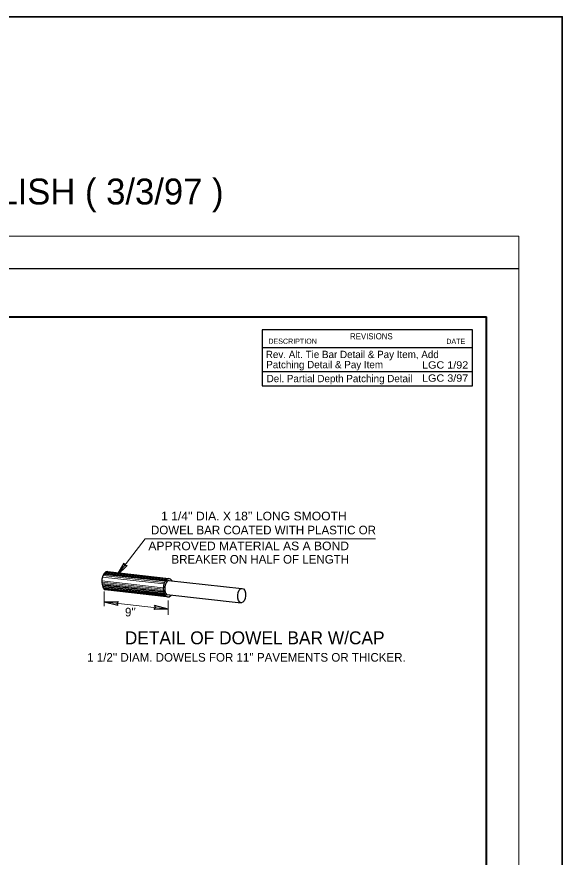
# Model space of a CAD drawing. Extents: x 39 to 412, y -6 to 264.
# Drawn here: x 328.2 to 412.4, y 134 to 264 of the extents above; entities that cross this region are included whole.
import ezdxf

# ---------------------------------------------------------------- set-up
doc = ezdxf.new("R2010")
doc.units = 0
doc.header["$LTSCALE"] = 0.53
for name, color, linetype, lineweight in [('1', 7, 'Continuous', 25), ('2', 7, 'Continuous', 13), ('25', 7, 'Continuous', 25)]:
    doc.layers.add(name, color=color, linetype=linetype, lineweight=lineweight)

msp = doc.modelspace()

# ---------------------------------------------------------------- linework, layer by layer
at = {"layer": '1', "lineweight": 13}
for p, q in [((45.7701, 230.0493), (405.7701, 230.0493)), ((405.7701, 0.0493), (405.7701, 230.0493)), ((348.008, 183.2641), (343.7155, 177.6116)), ((348.008, 183.2641), (383.6133, 183.2641)), ((341.8363, 178.0272), (351.3237, 176.9628)), ((341.9751, 178.1082), (351.4626, 177.0438)), ((342.0445, 178.143), (351.532, 177.0786)), ((342.2181, 178.1777), (351.7056, 177.1132)), ((341.3272, 176.7314), (350.8147, 175.667)), ((341.4197, 177.3331), (350.9072, 176.2687)), ((341.5354, 177.5644), (351.0229, 176.5)), ((341.6048, 177.7496), (351.0923, 176.6852)), ((341.6858, 177.8306), (351.1733, 176.7662)), ((341.7552, 177.9347), (351.2428, 176.8702)), ((341.3272, 176.5347), (350.8147, 175.4702)), ((341.3503, 176.338), (350.8378, 175.2736)), ((341.3734, 176.1876), (350.8609, 175.1232)), ((341.3995, 176.0603), (350.887, 174.9959)), ((341.4313, 175.9302), (350.9188, 174.8657)), ((341.4862, 175.8029), (350.9737, 174.7385)), ((341.5412, 175.6843), (351.0288, 174.6199)), ((341.5962, 175.5917), (351.0837, 174.5273)), ((341.6598, 175.5049), (351.1473, 174.4405)), ((341.7553, 175.4152), (351.2428, 174.3508)), ((341.7117, 175.073), (341.7117, 172.8513)), ((341.816, 175.3748), (351.3035, 174.3103)), ((341.8478, 175.3546), (351.3353, 174.2902)), ((341.7117, 173.5128), (351.566, 172.3867)), ((351.566, 173.6933), (351.566, 171.4716))]:
    msp.add_line(p, q, dxfattribs=at)
at = {"layer": '1', "lineweight": 40}
for p in [(75.7701, 217.5493), (400.7701, 12.5493)]:
    msp.add_line(p, (400.7701, 217.5493), dxfattribs=at)
at = {"layer": '1'}
for p, q in [((343.7166, 177.6112), (344.7711, 179.4835)), ((343.7166, 177.6112), (345.2369, 179.1298)), ((351.6537, 176.8117), (362.9416, 175.5858)), ((351.3757, 174.6104), (362.849, 173.3644)), ((341.712, 173.5118), (343.8602, 173.5607)), ((341.712, 173.5118), (343.7937, 172.9794)), ((351.5657, 172.3877), (349.4839, 172.9201)), ((351.5657, 172.3877), (349.4839, 172.9201)), ((351.5657, 172.3877), (349.4175, 172.3388)), ((351.5657, 172.3877), (349.4175, 172.3388))]:
    msp.add_line(p, q, dxfattribs=at)
at = {"layer": '1', "lineweight": 35}
msp.add_lwpolyline([(39.1017, -6.4945), (412.4398, -6.4945), (412.4398, 263.9547), (39.1017, 263.9547)], close=True, dxfattribs=at)
at = {"layer": '1'}
for points in [[(60.7701, 5.0493), (60.7701, 225.0493), (405.7701, 225.0493)], [(344.7711, 179.4835), (344.9068, 179.1736), (345.2369, 179.1298)], [(343.8602, 173.5607), (343.663, 173.2858), (343.7937, 172.9794)], [(349.4175, 172.3388), (349.6147, 172.6137), (349.4839, 172.9201)], [(349.4175, 172.3388), (349.6147, 172.6137), (349.4839, 172.9201)]]:
    msp.add_lwpolyline(points, dxfattribs=at)
for centre, major_axis, ratio, start_param, end_param in [((342.114, 176.743), (0.0926, 1.4347), 0.544613, 6.2348345, 9.19014423), ((351.613, 175.6785), (0.0926, 1.4347), 0.544613, 5.58470352, 10.08636814), ((351.613, 175.7017), (0.1041, 1.1107), 0.503119, 6.24219387, 9.3842614)]:
    msp.add_ellipse(centre, major_axis=major_axis, ratio=ratio, start_param=start_param, end_param=end_param, dxfattribs=at)
msp.add_ellipse((362.9355, 174.4751), major_axis=(0.0579, 1.1107), ratio=0.550821, dxfattribs=at)
at = {"layer": '25'}
for p, q in [((366.1223, 212.8362), (398.5883, 212.8362)), ((366.1223, 209.1274), (398.5944, 209.1274)), ((366.1223, 206.9063), (398.5944, 206.9063))]:
    msp.add_line(p, q, dxfattribs=at)
msp.add_lwpolyline([(398.5944, 206.9063), (398.5944, 215.5777), (366.1223, 215.5777), (366.1223, 206.9063)], dxfattribs=at)

# ---------------------------------------------------------------- texts
at = {"layer": '1'}
msp.add_text("9''", height=1.333, dxfattribs=at).set_placement((344.9077, 171.2482))
at = {"layer": '2'}
for s, height, p in [('( p. 118 ) PORTLAND CEMENT CONCRETE PAVEMENT REPAIR - ( PCPR-1-2 ) - FINAL ENGLISH ( 3/3/97 )', 4, (96.8045, 234.9407)), ('DOWEL BAR COATED WITH PLASTIC OR', 1.333, (348.9199, 183.933)), ('BREAKER ON HALF OF LENGTH', 1.333, (352.09, 179.4108)), ('DETAIL OF DOWEL BAR W/CAP', 2, (344.8858, 166.937)), ("1 1/2'' DIAM. DOWELS FOR 11'' PAVEMENTS OR THICKER.", 1.333, (339.0684, 164.2523))]:
    msp.add_text(s, height=height, dxfattribs=at).set_placement(p)
at = {"layer": '2', "width": 1.05}
for s, p in [("1 1/4'' DIA. X 18'' LONG SMOOTH", (350.4814, 186.0957)), ('   APPROVED MATERIAL AS A BOND', (346.9592, 181.4788))]:
    msp.add_text(s, height=1.333, dxfattribs=at).set_placement(p)
at = {"layer": '25'}
for s, height, width, p in [('REVISIONS', 0.9512, 0.95, (379.6741, 214.0873)), ('LGC 1/92', 1.134, 1.1, (390.7951, 209.5577)), ('LGC 3/97', 1.134, 1.1, (390.7951, 207.5313))]:
    msp.add_text(s, height=height, dxfattribs=dict(at, width=width)).set_placement(p)
for s, height, p in [('DESCRIPTION', 0.7927, (367.0649, 213.4025)), ('DATE', 0.7927, (394.5422, 213.384)), ('Rev. Alt. Tie Bar Detail & Pay Item, Add      ', 1.134, (366.6642, 211.1866)), ('Patching Detail & Pay Item', 1.134, (366.7294, 209.6178)), ('Del. Partial Depth Patching Detail', 1.134, (366.7947, 207.4606))]:
    msp.add_text(s, height=height, dxfattribs=at).set_placement(p)

doc.saveas('drawing.dxf')
